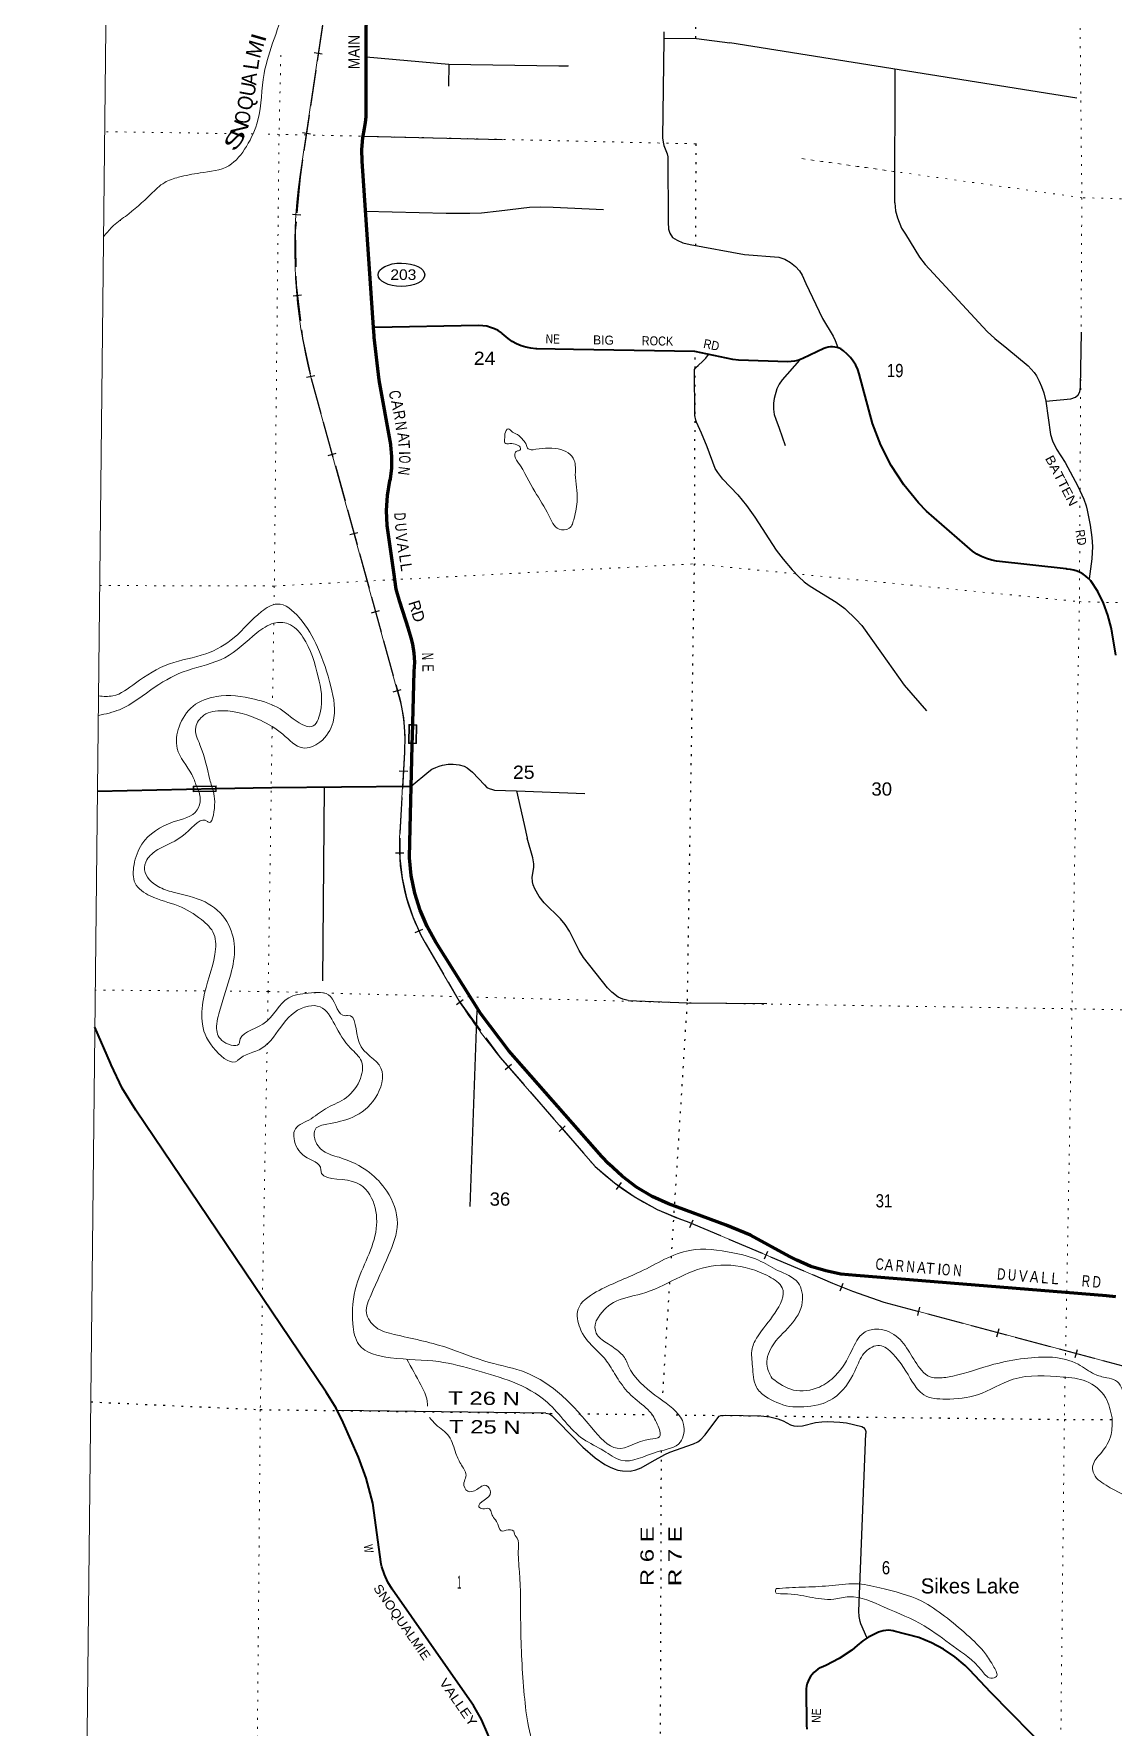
# Model space of a CAD drawing. Header units: feet. Extents: x -248627 to 3, y 0 to 184934.
# Drawn here: x -248627 to -234337, y 65658 to 88069 of the extents above; entities that cross this region are included whole.
import ezdxf
from ezdxf.enums import TextEntityAlignment as Align

# ---------------------------------------------------------------- set-up
doc = ezdxf.new("R2010")
doc.units = ezdxf.units.FT
doc.header["$LTSCALE"] = 80
doc.linetypes.add('DOTTED', pattern=[1.5, 0.3, -1.2])
doc.linetypes.add('LONG_DASHED', pattern=[7.5, 6, -1.5])
for name, color, linetype, lineweight in [('17', 7, 'Continuous', 25), ('23', 7, 'Continuous', 70), ('26', 7, 'Continuous', 40), ('29', 7, 'Continuous', 25), ('30', 7, 'Continuous', 13), ('34', 7, 'Continuous', 25), ('39', 7, 'Continuous', 13), ('4', 7, 'Continuous', 13), ('41', 7, 'Continuous', 13), ('59', 7, 'Continuous', 13), ('6', 7, 'DOTTED', 25), ('61', 7, 'Continuous', 13), ('63', 7, 'Continuous', 25), ('7', 7, 'DOTTED', 13)]:
    doc.layers.add(name, color=color, linetype=linetype, lineweight=lineweight)
doc.layers.add('27', color=7, linetype='Continuous')

msp = doc.modelspace()

# ---------------------------------------------------------------- linework, layer by layer
at = {"layer": '17'}
msp.add_ellipse((-243760.79, 84880.15), major_axis=(-309.24, 1), ratio=0.500121, dxfattribs=at)
at = {"layer": '23'}
for points in [[(-244129.29, 84183.88), (-244278.14, 86383.14), (-244282.28, 86538.38), (-244270.17, 86693.19), (-244248.89, 86815.46), (-244234.63, 86895.03), (-244228.77, 86975.66), (-244228.72, 87004.25), (-244226.29, 87764.23), (-244225.03, 88157.58), (-244210.55, 88350.08), (-244200.93, 88444.2), (-244176.03, 88540.01), (-244172.75, 88553.66), (-243938.52, 89542.4), (-243794.43, 90604.45), (-243795.09, 90609.15), (-243778.76, 90920.41)], [(-243650.23, 77372.01), (-243616.1, 78649.59), (-243609.09, 78925.82), (-243608.38, 78952.14), (-243590.23, 79631.47), (-243584.28, 79751.33), (-243590.89, 79871.14), (-243609.99, 79989.61), (-243632.15, 80075.98), (-243667.53, 80195.07), (-243779.58, 80553.56), (-243831.29, 80719.01), (-243862.18, 80942.6), (-243947.94, 81563.36), (-243956.64, 81760.73), (-243944.67, 81957.92), (-243912.15, 82152.79), (-243906.58, 82177.17), (-243889, 82325.51), (-243887.03, 82474.88), (-243900.67, 82623.64), (-243902.32, 82634.7), (-244055.99, 83485.64), (-244120.48, 84051.18), (-244121.69, 84071.58), (-244129.29, 84183.88)], [(-243583.2, 76695.48), (-243629.7, 76927.29), (-243651.72, 77162.69), (-243650.6, 77371.6)], [(-234302.69, 71354.28), (-234426.78, 71364.06), (-237737.5, 71635.67), (-237941.48, 71654.7), (-238142.36, 71694.95), (-238337.93, 71755.98), (-238526.05, 71837.11), (-238620.84, 71887.3), (-239137.1, 72167.86), (-239459.39, 72303.37), (-240222.81, 72581.68), (-240440.51, 72682.3), (-240646.5, 72805.11), (-240838.52, 72948.79), (-241014.47, 73111.75), (-241106.51, 73212.22), (-242336.43, 74607.38), (-242708.86, 75099.93), (-243303.18, 76046.63), (-243419.04, 76252.73), (-243512.72, 76469.8), (-243583.2, 76695.48)]]:
    msp.add_lwpolyline(points, dxfattribs=at)
at = {"layer": '26'}
msp.add_line((-247782.71, 78047.33), (-246211.27, 78079.49), dxfattribs=at)
at = {"layer": '26', "lineweight": 13}
for p in [(-246516.58, 78036.66), (-246516.46, 78036.01)]:
    msp.add_line(p, (-246516.47, 78036.66), dxfattribs=at)
at = {"layer": '26'}
for points in [[(-237525.48, 82909.58), (-237699.03, 83569.88), (-237719.57, 83628.34), (-237746.1, 83684.33), (-237778.34, 83737.23), (-237815.93, 83786.48), (-237858.47, 83831.53), (-237905.48, 83871.89), (-237943.78, 83899.07), (-237962.62, 83906.96), (-237991.4, 83916.13), (-238020.98, 83922.24), (-238051.03, 83925.23), (-238081.23, 83925.06), (-238111.25, 83921.73), (-238140.76, 83915.29), (-238169.43, 83905.79), (-238447.37, 83772.15), (-238467.82, 83762.95), (-238510.35, 83747.67), (-238554.25, 83736.93), (-238599.04, 83730.83), (-238644.21, 83729.44), (-239299.51, 83751.33), (-239370.96, 83759.45), (-239873.57, 83862.84), (-241480.3, 83891.71), (-241965.38, 83900.42), (-241982.56, 83900.92), (-242048.5, 83907.22), (-242113.43, 83920.37), (-242176.63, 83940.23), (-242237.4, 83966.59), (-242295.09, 83999.16), (-242349.05, 84037.58), (-242425.21, 84104.96), (-242435.09, 84112.22), (-242480.47, 84141.26), (-242528.63, 84165.4), (-242579.05, 84184.37), (-242631.17, 84197.97), (-242684.44, 84206.04), (-242738.25, 84208.5), (-244114.13, 84184.15), (-244129.29, 84183.88)], [(-234303.08, 79844.51), (-234351.99, 80142.61), (-234364.67, 80212.73), (-234407.04, 80376.41), (-234466.29, 80534.77), (-234541.76, 80686.07), (-234632.64, 80828.64), (-234663.38, 80862.08), (-234697.44, 80892.12), (-234734.45, 80918.44), (-234774.01, 80940.74), (-234815.69, 80958.79), (-234859.03, 80972.38), (-234903.54, 80981.36), (-234948.76, 80985.65), (-234961.33, 80985.99), (-235879.54, 81091.63), (-235942.83, 81103.24), (-236011.79, 81123.12), (-236078.28, 81150.1), (-236141.6, 81183.88), (-236201.03, 81224.09), (-236807.15, 81752.93), (-236912.77, 81862.91), (-237106.32, 82099.01), (-237274.13, 82354.05), (-237414.36, 82625.23), (-237525.48, 82909.58)], [(-246211.27, 78079.49), (-245473.69, 78094.56), (-243630.47, 78111.58)], [(-242536.46, 65363.45), (-242614.82, 65563.14), (-242700.82, 65758.38), (-242806.76, 65943.56), (-242889.94, 66063.15), (-243882.62, 67484.41), (-243938.63, 67577.49), (-243984.6, 67675.9), (-244020.04, 67778.58), (-244029.66, 67814.46), (-244139.49, 68622.49), (-244225.21, 68951.66), (-244328.25, 69231.32), (-244533.01, 69690.1), (-244624.33, 69878.94), (-244734.88, 70057.2), (-244758.24, 70090.08), (-247276.52, 73822.66), (-247455.78, 74113.85), (-247603.62, 74422.17), (-247612.73, 74444.26), (-247817.08, 74923.74)], [(-234359.14, 64493.87), (-235957.75, 66116.21), (-236239.65, 66418.38), (-236294.34, 66472.01), (-236432.54, 66588.68), (-236582.17, 66690.27), (-236741.61, 66775.65), (-236909.1, 66843.9), (-237237.87, 66928.8), (-237248.28, 66931.34), (-237281.09, 66936.97), (-237314.32, 66939.13), (-237347.59, 66937.82), (-237380.54, 66933.03), (-237412.81, 66924.82), (-237444.05, 66913.28), (-237559.36, 66859), (-237572.18, 66851.77), (-237652.75, 66799.65), (-237727.42, 66739.4), (-237799.01, 66677.1), (-237964.83, 66566.43), (-238141.3, 66473.7), (-238203.15, 66446.54), (-238214.61, 66441.18), (-238245.03, 66424.21), (-238273.5, 66404.15), (-238299.73, 66381.22), (-238323.41, 66355.68), (-238344.29, 66327.8), (-238362.15, 66297.89), (-238376.78, 66266.28), (-238388.03, 66233.31), (-238395.76, 66199.35), (-238399.91, 66164.76), (-238400.42, 66129.93), (-238398.45, 65720.6), (-238397.37, 65684.08), (-238391.02, 65630.03)]]:
    msp.add_lwpolyline(points, dxfattribs=at)
at = {"layer": '26', "lineweight": 13}
msp.add_lwpolyline([(-246211.09, 78041.68), (-246211.1, 78041.98), (-246210.66, 78041.99)], dxfattribs=at)
at = {"layer": '29'}
for p, q in [((-234819.95, 87218.2), (-239412.08, 87952.06)), ((-243130.23, 87669.61), (-243136.65, 87375.45)), ((-237226.03, 85833.88), (-237223.68, 87596.84)), ((-244266.27, 86713.97), (-242423.71, 86672.41)), ((-239503.66, 82175.41), (-239306.03, 81969.32)), ((-244784.61, 78097.75), (-244805.95, 75536.49)), ((-242237.39, 78049.24), (-241329.9, 78012.69)), ((-242759.96, 75142.51), (-242853.42, 72549.24)), ((-240756.98, 75273.38), (-239978.75, 75243.89)), ((-239978.75, 75243.89), (-238923.26, 75233.81)), ((-241847.48, 69812.38), (-244604.45, 69847.76)), ((-237706.32, 67191.72), (-237610.58, 69543.32))]:
    msp.add_line(p, q, dxfattribs=at)
for points in [[(-240284.04, 88097.15), (-240284.69, 87994.58), (-240302.21, 86694.31)], [(-240284.01, 88012.71), (-239851.99, 88008.38), (-239412.08, 87952.06)], [(-244226.29, 87762.88), (-243130.23, 87669.61), (-241676.91, 87646.29)], [(-241676.91, 87646.29), (-241552.28, 87644.29), (-241562.39, 87642.34)], [(-240302.21, 86694.31), (-240295.46, 86636.81), (-240283.83, 86592.39), (-240241.55, 86482.41), (-240232.04, 86442.22), (-240228.86, 85577.16), (-240222.53, 85484.09), (-240207.72, 85429.11), (-240169.68, 85372), (-240110.48, 85336.04), (-240034.38, 85304.31), (-239937.13, 85281.05), (-239218.38, 85149.92), (-238761.76, 85111.85), (-238683.55, 85088.58), (-238609.56, 85044.17), (-238540.85, 84989.16), (-238491.17, 84934.18), (-238456.29, 84877.07), (-238406.61, 84764.98), (-238186.76, 84299.66), (-238043.01, 84067.01), (-238015.53, 84012), (-237983.82, 83918.95)], [(-237226.03, 85833.88), (-237219.74, 85724.24), (-237194.35, 85633.21), (-237137.22, 85497.74), (-237088.56, 85417.29), (-236900.26, 85112.48), (-236826.21, 85015.09), (-236005.3, 84130.26), (-235903.75, 84037.13), (-235742.95, 83910.11), (-235463.68, 83673.03), (-235383.27, 83588.36), (-235353.65, 83543.91), (-235315.57, 83474.05), (-235283.83, 83402.08), (-235256.33, 83317.4), (-235228.71, 83205.28)], [(-244238.74, 85721.37), (-243169.38, 85693.82), (-243165.26, 85693.9)], [(-243165.26, 85693.9), (-242854.43, 85693.48), (-242698, 85701.94), (-242465.46, 85727.33), (-242063.81, 85773.86), (-241924.29, 85778.09), (-241750.94, 85773.86), (-241082.93, 85744.25)], [(-235228.71, 83205.28), (-234896.65, 83236.97), (-234835.29, 83260.25), (-234801.44, 83289.89), (-234778.17, 83332.22), (-234767.59, 83393.61), (-234757.01, 84121.8)], [(-239503.66, 82175.41), (-239570.32, 82265.32), (-239604.17, 82316.12), (-239714.19, 82604.02), (-239786.12, 82781.83), (-239853.83, 82930), (-239864.4, 82957.52), (-239874.98, 83018.91), (-239879.21, 83624.32), (-239864.41, 83651.84), (-239832.67, 83679.36), (-239769.2, 83738.63), (-239731.12, 83776.73), (-239696.37, 83826.39)], [(-238488.08, 83749.72), (-238717.69, 83488.85), (-238757.89, 83433.81), (-238789.62, 83370.31), (-238825.59, 83243.3), (-238834.05, 83179.79), (-238834.05, 83103.59), (-238823.47, 83031.62), (-238804.43, 82968.11), (-238760, 82851.69), (-238679.6, 82618.84)], [(-235228.71, 83205.28), (-235167.45, 82767.04), (-235142.06, 82680.24), (-235087.05, 82572.29), (-234972.8, 82394.48), (-234803.54, 82081.18), (-234727.37, 81909.72), (-234695.64, 81822.93), (-234680.83, 81763.66), (-234640.63, 81564.68), (-234617.36, 81403.8), (-234611.01, 81283.14), (-234621.59, 81120.14), (-234655.44, 80857.66)], [(-239306.03, 81969.32), (-239189.49, 81827.14), (-239079.48, 81672.61), (-238800.2, 81236.54), (-238707.1, 81118.01), (-238586.51, 80974.06), (-238497.65, 80883.04), (-238427.83, 80817.41), (-238362.23, 80768.73), (-238254.34, 80703.11), (-238004.69, 80546.46), (-237890.42, 80461.79), (-237738.1, 80317.84), (-237666.15, 80239.52), (-237403.82, 79873.31), (-237103.38, 79449.95), (-236807.18, 79107.03)], [(-243630.47, 78111.58), (-243397.9, 78305.52), (-243356.68, 78335.14), (-243305.94, 78358.4), (-243261.55, 78377.44), (-243216.1, 78390.13), (-243141.05, 78400.71), (-243073.4, 78402.82), (-242996.24, 78394.36), (-242927.54, 78375.33), (-242891.6, 78354.17), (-242818.67, 78297.06), (-242662.23, 78127.86), (-242629.46, 78096.13), (-242599.86, 78081.33), (-242555.47, 78068.64), (-242526.93, 78060.17), (-242237.39, 78049.24)], [(-242237.39, 78049.24), (-242133.18, 77602.59), (-242097.02, 77422.7)], [(-240756.98, 75273.38), (-240829.37, 75291.52), (-240891.73, 75319.01), (-240975.24, 75386.69), (-241031.26, 75441.68), (-241349.42, 75843.56), (-241407.55, 75936.62), (-241534.4, 76190.43), (-241591.48, 76281.38), (-241652.78, 76355.41), (-241868.41, 76566.92), (-241937.12, 76651.53), (-241995.25, 76753.05), (-242017.45, 76808.05), (-242024.85, 76846.11), (-242028.02, 76905.34), (-242007.94, 77036.47), (-242007.93, 77083), (-242020.62, 77163.37), (-242097.02, 77422.7)], [(-241847.48, 69812.38), (-241800.79, 69802.86), (-241770.13, 69781.71), (-241681.34, 69692.88), (-241360.01, 69362.92), (-241196.18, 69223.32), (-241068.28, 69134.49), (-240996.4, 69096.41), (-240942.5, 69077.38), (-240894.93, 69060.45), (-240831.51, 69049.88), (-240733.21, 69047.77), (-240658.15, 69062.57), (-240584.17, 69090.07), (-240442.52, 69172.56), (-240273.4, 69265.62), (-240207.87, 69297.35), (-239892.88, 69409.45), (-239837.91, 69432.71), (-239797.75, 69466.56), (-239740.67, 69527.9), (-239596.91, 69718.26), (-239554.63, 69773.25), (-239530.32, 69783.82), (-239470.07, 69785.94), (-239000.76, 69777.48), (-238881.31, 69764.79), (-238776.67, 69739.41), (-238705.84, 69711.91), (-238607.55, 69659.03), (-238566.32, 69646.34), (-238520.86, 69640), (-238451.11, 69646.34), (-238277.76, 69688.65), (-238195.3, 69699.22), (-238112.86, 69701.34), (-237954.3, 69694.99), (-237867.64, 69684.41), (-237664.69, 69637.88), (-237641.43, 69623.07), (-237620.29, 69597.69), (-237609.72, 69570.2), (-237610.58, 69543.32)], [(-237596.16, 66842.85), (-237677.37, 67025.72), (-237687.94, 67057.45), (-237700.63, 67120.9), (-237706.32, 67191.72)]]:
    msp.add_lwpolyline(points, dxfattribs=at)
at = {"layer": '34', "lineweight": 13}
for p, q in [((-244719.34, 88774.78), (-245103.7, 86176.7)), ((-244955.15, 83506), (-243779.98, 79251.07)), ((-243720.6, 78561.59), (-243783.82, 77425.32)), ((-243446.57, 76038.97), (-242994.97, 75264.62)), ((-242452.99, 74519.21), (-241194.91, 73078.05)), ((-239978.23, 72348.9), (-238051.81, 71534.76))]:
    msp.add_line(p, q, dxfattribs=at)
msp.add_lwpolyline([(-238051.81, 71534.76), (-237788.74, 71425.11), (-237372.22, 71282.57), (-232708.55, 70036.89)], dxfattribs=at)
for centre, radius, start, end in [((-238331.25, 85213.92), 6840.54, 171.90895, 194.45831), ((-246018.82, 78710.96), 2303.07, 356.28141, 13.56326), ((-241245.49, 77308.61), 2541.01, 177.36745, 209.97748), ((-234435.52, 80918.38), 10258.13, 213.44585, 218.59518), ((-238986.18, 75383.94), 3193.06, 226.23279, 251.89912)]:
    msp.add_arc(centre, radius, start, end, dxfattribs=at)
at = {"layer": '39'}
msp.add_line((-247476.15, 85599.22), (-247478.63, 85597.52), dxfattribs=at)
for points in [[(-245285.11, 88742.69), (-245308.34, 88496.47), (-245445.45, 88000.9), (-245578.22, 87543.66), (-245661.69, 86924.59), (-245811.81, 86578.48), (-246046.11, 86323.8), (-246424.7, 86227.58), (-246712.06, 86171.08), (-246894.45, 86101.73), (-247077.49, 85945.59), (-247415.12, 85653.29), (-247591.99, 85511.23), (-247702.34, 85383.88)], [(-242020.99, 82565.16), (-241683.46, 82574.88), (-241552.51, 82523.49), (-241472.43, 82424.01), (-241457.66, 82238.21), (-241431.9, 81902.97), (-241474.17, 81657.02), (-241539.84, 81524.26), (-241673.27, 81515.12), (-241809.31, 81695.72), (-241992.84, 82009.89), (-242218.23, 82401.04), (-242259.86, 82508.32), (-242233.3, 82546.48), (-242190.78, 82558.29), (-242182.53, 82580.43), (-242230.65, 82629.22), (-242323.48, 82646.02), (-242390.1, 82654.57), (-242393.77, 82703.04), (-242389.2, 82773.65), (-242348.27, 82841.99), (-242287.99, 82797.16), (-242221.55, 82764.39), (-242149.36, 82691.21), (-242107.37, 82632.38), (-242091.57, 82583.83), (-242043.2, 82564.2), (-242023.55, 82562.23), (-242017.57, 82565.26)], [(-247769.15, 79305.4), (-247582.21, 79306.45), (-247281.89, 79473.87), (-246829.34, 79731.04), (-246351.47, 79862.89), (-245973.98, 80080.23), (-245611.72, 80422.81), (-245404.86, 80522.27), (-245113.2, 80344.59), (-244869.66, 79949.27), (-244693.73, 79431.3), (-244664.95, 78960.8), (-244838.7, 78695.59), (-245065.6, 78618.48), (-245328.96, 78797.97), (-245626.61, 78983.76), (-246124.77, 79110.42), (-246375.79, 79049.63), (-246484.08, 78890.94), (-246427.23, 78658.42), (-246295.33, 78197.27), (-246274.33, 78117.24)], [(-247771.78, 79047), (-247492.66, 79124.16), (-247021.59, 79425.6), (-246593.57, 79644.6), (-246099.28, 79810.64), (-245672.45, 80140.66), (-245447.19, 80268.24), (-245259.32, 80260.85), (-245064.64, 80085.89), (-244862.5, 79559.66), (-244835.78, 79083.11), (-244948.3, 78900.23), (-245073.37, 78927.36), (-245366.84, 79133.3), (-245705.34, 79262.87), (-246208.21, 79298.73), (-246518.33, 79171.75), (-246704.29, 78896.54), (-246728.66, 78612.11), (-246535.27, 78265.58), (-246473.22, 78113.21)], [(-246473.29, 78113.39), (-246422.52, 77943.85), (-246464.04, 77796.8), (-246780.47, 77637.57), (-247194.89, 77345.81), (-247300.01, 77072.05), (-247285.68, 76827.72), (-247084.89, 76658.76), (-246714.08, 76526.95), (-246408.29, 76347.16), (-246242.03, 76154.23), (-246229.91, 75885.69), (-246381.86, 75297.38), (-246394.51, 74960.39), (-246217.29, 74611.96), (-245927.29, 74482.74), (-245925.26, 74484.74), (-245606.81, 74643.96), (-245323.48, 74968.94), (-244992.37, 75200.73), (-244836.84, 75191.55), (-244642.6, 74958.05), (-244432.8, 74643.71), (-244288.61, 74471.12), (-244316.84, 74210.94), (-244518.71, 73970.15), (-244764.17, 73842.71), (-244987.57, 73692.92), (-245176.57, 73550.95), (-245181.37, 73450.06), (-245041.7, 73214.93), (-244826.83, 73035.78), (-244826.85, 73033.76), (-244407.7, 72881.42), (-244134.88, 72617.09), (-244093.15, 72255.49), (-244355.43, 71506.49), (-244403.75, 70994.15), (-244322.96, 70721.08), (-243906, 70546.56), (-243265.83, 70495.59), (-242761.55, 70376.97), (-242289.85, 70226.27), (-241827.15, 69954.54), (-241349.89, 69468.74), (-241080.28, 69315.45), (-240854.9, 69190.73), (-240373.15, 69300.34), (-240065.01, 69433.39), (-240024.87, 69665.23), (-240299.35, 69976), (-240676.72, 70309.7), (-240740.64, 70409.06), (-240808.27, 70550.83), (-240864.37, 70613.8), (-241045.25, 70744.26), (-241179.67, 70872.38), (-241186.64, 71019.77), (-241172.27, 71049.95), (-240952.31, 71278.49), (-240583.69, 71392.95), (-239659.49, 71759.81), (-239146.55, 71725.28), (-238891.7, 71621.11), (-238718, 71472.56), (-238815.5, 71138.19), (-239046.19, 70824.95), (-239116.08, 70668.01), (-239111.8, 70431.82), (-239059.3, 70158.96), (-238939.01, 70032.96), (-238626.81, 69899.55)], [(-246274.33, 78117.24), (-246233.2, 77861.77), (-246323.78, 77640.38), (-246325.78, 77642.42), (-246617.95, 77485.03), (-246987.32, 77271.68), (-247129.79, 77135.43), (-247161.11, 77002.44), (-246982.9, 76785.2), (-246783.43, 76709.1), (-246360.07, 76578.94), (-246071.06, 76318.53), (-245970.57, 75978.71), (-246019.72, 75623.82), (-246160.62, 75160.57), (-246207.02, 74902.54), (-246113.36, 74728.29), (-245905.32, 74716.72), (-245905.27, 74722.78), (-245594.3, 74962.78), (-245252.2, 75311.57), (-244993.09, 75372.3), (-244698.42, 75325.81), (-244500.28, 75074.11), (-244473.98, 75077.96), (-244321.09, 74719.62), (-244030.65, 74380.47), (-244106.39, 73983.38), (-244405.33, 73731.17), (-244747.52, 73638.73), (-244899.57, 73573.2), (-244908.61, 73446.1), (-244792.65, 73281.79), (-244585.14, 73199.58), (-244184.54, 72998.93), (-243954.01, 72753.06), (-243813.77, 72326.17), (-243930.12, 71903.13), (-244162.4, 71379.98), (-244222.79, 71142.23), (-244098.96, 70949.6), (-243855.17, 70855.02), (-243173.47, 70684.67), (-242597.06, 70484.8), (-242111.1, 70350.15), (-241640.52, 70050.1), (-241237.63, 69617.31), (-240904.23, 69348.51), (-240468.88, 69468.55), (-240343.34, 69501.98), (-240372.42, 69665.68), (-240474.19, 69835.95), (-240695.02, 70027.25), (-240875.29, 70238.44), (-241001.08, 70439.16), (-241059.05, 70522.33), (-241217.44, 70686.95), (-241395.4, 70936.48), (-241419.76, 71188.96), (-241179.6, 71417.36), (-240597.64, 71685.72), (-239940.82, 71967.68), (-239371.25, 71936.35), (-239031.46, 71837.67), (-238779.35, 71703.35), (-238509.37, 71539.71), (-238452.7, 71282.97), (-238612.65, 70973.26), (-238857.25, 70692.41), (-238919.83, 70432.48), (-238852.34, 70272.54)], [(-238852.34, 70272.54), (-238568.58, 70119.14), (-238226.78, 70159.11), (-238015.5, 70308.99), (-237798.81, 70640.5), (-237637.39, 70877.53), (-237475.38, 70924.83), (-237211.35, 70834.14), (-236871.27, 70379.6), (-236760.78, 70294.04), (-236647.73, 70279.11), (-236461.64, 70304.03), (-235914.88, 70459.61), (-235510.16, 70537.48), (-234799.47, 70459.77), (-234582.22, 70329.05), (-234422.95, 70281.5), (-234303.99, 70246.34), (-234190.39, 70037.63), (-234166.09, 69777.08)], [(-238626.81, 69899.55), (-238244.73, 69923.08), (-237997.3, 70042.43), (-237733.77, 70422.05), (-237617.06, 70625.08), (-237428.51, 70708.52), (-237255.55, 70600.32), (-236991.65, 70225.03), (-236845.41, 70056.46), (-236554.86, 69999.9), (-236132.11, 70057.46), (-235659.75, 70262.01), (-235000.79, 70291.65), (-234698.1, 70237.02), (-234439.07, 70019.21), (-234352.19, 69750.14)], [(-243689.01, 70528.83), (-243502.56, 70186.43), (-243419.29, 69973.9), (-243415.36, 69906.06)], [(-243387.06, 69754.95), (-243302.42, 69662.23), (-243131.83, 69507.62), (-243038.58, 69278.88), (-242962.97, 69122.92), (-242905.49, 68975.16), (-242932.4, 68890.58), (-242882.72, 68779.21), (-242763.32, 68802.59), (-242639.66, 68856.21), (-242579.71, 68766.97), (-242663.35, 68662.61), (-242734.75, 68572.28), (-242684.42, 68547.7), (-242603.55, 68553.19), (-242571.57, 68506.54), (-242551.81, 68447.86), (-242499.78, 68380.88), (-242438.08, 68255.3), (-242345.03, 68268.77), (-242266.47, 68235.92), (-242266.5, 68231.88), (-242226.64, 68158.93), (-242211.51, 68021.57), (-242197.67, 67712.65), (-242180.7, 67016.17), (-242133.19, 66081.29), (-242077.73, 65665.09), (-241931.5, 65228.07), (-241833.8, 65058.88)], [(-228332.82, 64899.51), (-228282.85, 64826.49), (-228172.34, 64742.95), (-228065.45, 64715.95), (-228047.42, 64695.64), (-228136.4, 64686.18), (-228279.66, 64713.44), (-228432.57, 64801.31), (-228428.57, 64795.23), (-228531.4, 64826.24), (-228647.1, 64756.41), (-228854.92, 64529.8), (-229274.8, 64316.8), (-229766.9, 64174.97), (-230023.43, 64186.88), (-230147.67, 64325.01), (-230397.23, 64457.98), (-230875.8, 64770.2), (-231035.95, 64969.14), (-231113.07, 65193.74), (-231391.76, 65482.33), (-231697.34, 65690.38), (-231913.31, 65722.19), (-232336.65, 65854.37), (-232688.2, 65860.9), (-233055.15, 65968.46), (-233159.02, 66128.66), (-233278.89, 66577.6), (-233201.17, 66702.2), (-233218.3, 66841.59), (-233239.9, 67192.95), (-233199.01, 67523.69), (-233175.11, 67745.55), (-233347.09, 67984.95), (-233627, 68380.53), (-234431.66, 68858.55), (-234600.09, 69031.31), (-234605.47, 69122.18), (-234501.22, 69280.9), (-234363.94, 69532.23), (-234352.19, 69750.14)], [(-238799.82, 67491.22), (-238454.89, 67510.5), (-238101.14, 67528.18), (-237751.35, 67555.97), (-237424.41, 67501.18), (-236872.09, 67323.67), (-236568.44, 67127.75), (-236273.26, 66881.42), (-236028.64, 66629.4), (-235914.81, 66450.97), (-235881.39, 66327.61), (-235956.3, 66307.95), (-236080.82, 66409.76), (-236456.26, 66731.34), (-236838.17, 66998.46), (-237367.74, 67246.45), (-237835.5, 67382.99), (-238035.78, 67352.11), (-238354.85, 67378.59), (-238704.1, 67421.44), (-238808.97, 67448.42), (-238799.82, 67491.22)]]:
    msp.add_spline(points, degree=3, dxfattribs=at)
at = {"layer": '4'}
msp.add_lwpolyline([(-246606.45, 184933.97), (-215781.67, 184615.95), (-184956.48, 184340.33), (-154130.93, 184107.12), (-123305.1, 183916.31), (-92479.02, 183767.9), (-61652.78, 183661.9), (-30826.42, 183598.29), (0, 183577.08), (0, -0.01), (-31078.93, 21.37), (-62157.81, 85.49), (-93236.57, 192.37), (-124315.16, 342), (-155393.5, 534.37), (-186471.55, 769.49), (-217549.26, 1047.36), (-248626.55, 1367.98)], close=True, dxfattribs=at)
msp.add_lwpolyline([(-246606.45, 184933.97), (-215781.67, 184615.95), (-184956.48, 184340.33), (-154130.93, 184107.12), (-123305.1, 183916.31), (-92479.02, 183767.9), (-61652.78, 183661.9), (-30826.42, 183598.29), (0, 183577.08), (0, -0.01), (-31078.93, 21.37), (-62157.81, 85.49), (-93236.57, 192.37), (-124315.16, 342), (-155393.5, 534.37), (-186471.55, 769.49), (-217549.26, 1047.36), (-248626.55, 1367.98)], close=True, dxfattribs=at)
at = {"layer": '59'}
for points in [[(-243555.49, 78924.34), (-243562.39, 78674.44), (-243615.75, 78675.91), (-243667.35, 78677.34), (-243660.45, 78927.24), (-243609.09, 78925.82)], [(-243652.67, 78919.02), (-243609.31, 78917.82), (-243563.71, 78916.56), (-243570.17, 78682.66), (-243615.53, 78683.91), (-243659.13, 78685.12)]]:
    msp.add_lwpolyline(points, close=True, dxfattribs=at)
at = {"layer": '6'}
for p, q in [((-239838.46, 89357.12), (-239870.38, 87933.52)), ((-239862.7, 86610.06), (-239868.14, 85218.53)), ((-240210.99, 71544.11), (-240308.86, 69984.87)), ((-241411.12, 69806.42), (-240441.27, 69794.01))]:
    msp.add_line(p, q, dxfattribs=at)
for points in [[(-239873.74, 83784.43), (-239884.41, 81054.34), (-239978.75, 75243.89), (-240190.74, 71866.73)], [(-247871.68, 69962.67), (-245628.74, 69860.39), (-241679.83, 69809.86)], [(-240124.08, 69790.18), (-234982.79, 69730.39), (-234353.2, 69731.4)], [(-240322.35, 69316.57), (-240335.24, 64950.32), (-240383.78, 59585.63), (-240415.98, 54245.04), (-240470.93, 51645.81)]]:
    msp.add_lwpolyline(points, dxfattribs=at)
at = {"layer": '61'}
for p, q in [((-246518.51, 78111.61), (-246212, 78116.97)), ((-246516.47, 78036.66), (-246517.77, 78111)), ((-246516.47, 78036.66), (-246211.1, 78041.98)), ((-246508.61, 78044.79), (-246219.23, 78049.83)), ((-246211.1, 78041.98), (-246212.4, 78116.68))]:
    msp.add_line(p, q, dxfattribs=at)
msp.add_lwpolyline([(-246508.61, 78044.79), (-246509.64, 78103.76), (-246220.26, 78108.82), (-246219.23, 78049.83)], close=True, dxfattribs=at)
at = {"layer": '63'}
for p, q in [((-244916.92, 87822.66), (-244807.5, 87806.47)), ((-245071.25, 86761.61), (-244961.83, 86745.42)), ((-245204.17, 85681.23), (-245094, 85671.42)), ((-245191.84, 84599.57), (-245082.03, 84612.88)), ((-245016.46, 83524.08), (-244908.34, 83547.43)), ((-244729.42, 82487.75), (-244622.8, 82517.2)), ((-244442.88, 81440.45), (-244336.26, 81469.9)), ((-244154.91, 80407.63), (-244048.3, 80437.08)), ((-243868.37, 79360.33), (-243761.75, 79389.78)), ((-243787.85, 78315.95), (-243677.41, 78309.81)), ((-243838.67, 77228.21), (-243728.06, 77228.92)), ((-243575.96, 76173.92), (-243475.2, 76219.55)), ((-243032.86, 75221.32), (-242943.4, 75286.37)), ((-242385.88, 74360.98), (-242302.55, 74433.72)), ((-241673.79, 73541.3), (-241590.47, 73614.04)), ((-240911.44, 72773.62), (-240848.36, 72864.48)), ((-239940.82, 72272.17), (-239897.76, 72374.06)), ((-238952.17, 71857.19), (-238909.11, 71959.07)), ((-237952.54, 71432.59), (-237909.98, 71534.69)), ((-236924.3, 71107.55), (-236895.76, 71214.42)), ((-235875.96, 70824.84), (-235847.42, 70931.7)), ((-234839.4, 70550.67), (-234810.85, 70657.53))]:
    msp.add_line(p, q, dxfattribs=at)
at = {"layer": '63', "linetype": 'LONG_DASHED'}
msp.add_lwpolyline([(-244718.26, 88774.58), (-245102.61, 86176.57), (-245166.14, 85463.47), (-245154.78, 84747.67), (-245068.66, 84036.95), (-244954.08, 83506.26), (-243778.91, 79251.32), (-243734.7, 79014.23), (-243715.51, 78773.82), (-243719.5, 78561.55), (-243782.72, 77425.29), (-243781.01, 77159.41), (-243751.53, 76895.2), (-243694.59, 76635.51), (-243610.81, 76383.2), (-243501.12, 76141.01), (-243445.61, 76039.51), (-242994.05, 75265.22), (-242452.13, 74519.9), (-241194.13, 73078.83), (-240941.11, 72860.68), (-240666.64, 72670.16), (-240373.77, 72509.36), (-240065.67, 72380.06), (-239977.84, 72349.93), (-238051.38, 71535.77), (-237788.35, 71426.14), (-237371.9, 71283.62), (-232708.23, 70037.94)], dxfattribs=at)
at = {"layer": '7'}
for p, q in [((-246080.7, 86749.62), (-247687.51, 86774.18)), ((-245723.85, 86744.16), (-245750.94, 86744.58)), ((-237224.98, 86245.31), (-238523.88, 86426.37)), ((-245450.92, 80266.5), (-245467.3, 79180)), ((-246359.79, 75400.95), (-247811.71, 75412.62))]:
    msp.add_line(p, q, dxfattribs=at)
for points in [[(-234809.36, 91385.09), (-234751.71, 85900.56), (-234783.96, 80553.92), (-234783.96, 80553.92), (-234883.2, 75165.37), (-234968.52, 70508.77)], [(-245356.14, 87786.67), (-245380.2, 86738.91), (-245443.47, 80760.72), (-245447.17, 80515.71)], [(-239855.53, 86611.99), (-239862.69, 86612.99), (-245380.2, 86738.91), (-245574.51, 86741.88)], [(-239866.48, 86613.08), (-245380.2, 86738.91), (-245569.72, 86741.81)], [(-219694.38, 85413.2), (-224055.51, 85467.44), (-229430.35, 85755.85), (-234751.71, 85900.56), (-238524.4, 86426.44)], [(-219701.95, 85413.29), (-224055.51, 85467.44), (-229430.35, 85755.85), (-234751.71, 85900.56), (-237149.83, 86234.84)], [(-247752.78, 80767.11), (-245443.47, 80760.72), (-239884.41, 81054.34), (-234783.96, 80553.92), (-229333.69, 80412.08), (-224165.96, 80200.07), (-218816.66, 80277.19), (-216786.63, 80247.78)], [(-245471.65, 78891.4), (-245524.36, 75394.24), (-245531.29, 75027.05)], [(-216837.99, 74913.52), (-218834.75, 74930.45), (-224163.25, 74933.92), (-229422.11, 75060.03), (-234883.2, 75165.37), (-239978.75, 75243.89), (-245524.36, 75394.24), (-246087.24, 75398.76)], [(-245537.23, 74711.77), (-245628.74, 69860.39), (-245670.93, 65070.91), (-245745.88, 59688.24), (-245962.54, 54298.87), (-245862.17, 49092.22), (-245848.81, 47208.76)], [(-234972.53, 70289.96), (-234982.79, 69730.39), (-235037.98, 64823.94), (-235140.61, 59522.2), (-235261.49, 54212.52), (-235337.59, 48944.91), (-235329.99, 47096.52)]]:
    msp.add_lwpolyline(points, dxfattribs=at)

# ---------------------------------------------------------------- texts
at = {"layer": '17', "width": 0.9}
msp.add_text('MAIN', height=150.9, rotation=89.817, dxfattribs=at).set_placement((-244314.15, 87600.58))
at = {"layer": '17', "width": 1.1}
msp.add_text('203', height=140, dxfattribs=at).set_placement((-243734.74, 84811.84), align=Align.CENTER)
at = {"layer": '17'}
for s, rotation, width, p in [('C', 278.237, 0.8, (-243919.05, 83281.54)), ('A', 280.237, 0.95, (-243887.24, 83144.99)), ('R', 280.237, 0.85, (-243858.82, 83010.29)), ('N', 278.237, 0.8, (-243838.91, 82869.8)), ('A', 279.237, 0.9, (-243804.7, 82723.36)), ('T', 274.239, 0.9, (-243799.55, 82626.86)), ('O', 269.244, 0.65, (-243790.48, 82437.22)), ('N', 263.241, 0.75, (-243799.86, 82292.88)), ('D', 272.524, 0.7, (-243854.14, 81676.85)), ('U', 274.866, 0.75, (-243841.72, 81531.96)), ('V', 274.866, 0.85, (-243833.83, 81393.95)), ('A', 277.866, 0.9, (-243812.33, 81260.69)), ('L', 277.866, 0.95, (-243785.08, 81118.54)), ('L', 277.866, 0.95, (-243769.2, 81000.29)), ('N', 271.158, 0.65, (-243487.78, 79828.19)), ('E', 270.158, 0.7, (-243482.04, 79674.66)), ('C', 355.31, 0.75, (-237433.86, 71710.19)), ('A', 355.31, 0.85, (-237310.63, 71700.98)), ('R', 355.31, 0.75, (-237166.13, 71689.14)), ('N', 355.31, 0.75, (-237024, 71677.48)), ('A', 355.31, 0.85, (-236879.52, 71665.61)), ('T', 355.31, 0.9, (-236764.53, 71653.57)), ('O', 355.31, 0.7, (-236554.64, 71637.44)), ('N', 355.31, 0.75, (-236404.83, 71628.24)), ('D', 355.31, 0.75, (-235823.06, 71578.95)), ('U', 355.31, 0.75, (-235680.34, 71567.24)), ('V', 355.31, 0.85, (-235534.08, 71555.23)), ('A', 355.31, 0.85, (-235387.21, 71543.19)), ('L', 355.31, 0.85, (-235246.88, 71531.68)), ('L', 355.31, 0.85, (-235111.86, 71520.6)), ('R', 355.31, 0.75, (-234702.64, 71487.03)), ('D', 355.31, 0.75, (-234560.52, 71475.37))]:
    msp.add_text(s, height=150.9, rotation=rotation, dxfattribs=dict(at, width=width)).set_placement(p, align=Align.CENTER)
for s, rotation, p in [('I', 270.239, (-243794.2, 82519.37)), ('R', 287.357, (-243649.6, 80472.93)), ('D', 287.357, (-243607.06, 80336.82)), ('I', 355.31, (-236642.62, 71643.79))]:
    msp.add_text(s, height=150.9, rotation=rotation, dxfattribs=at).set_placement(p, align=Align.CENTER)
at = {"layer": '27'}
for s, rotation, width, p in [('NE', 358.971, 0.85, (-241852.1, 83972.66)), ('ROCK', 358.971, 0.9, (-240579.61, 83948.26)), ('RD', 348.376, 0.9, (-239769.46, 83914.29)), ('W', 277.74, 0.7, (-244260.47, 68064.68)), ('SNOQUALMIE', 304.932, 1.1, (-244137.58, 67496.3)), ('VALLEY', 304.932, 1.2, (-243265.92, 66250.23)), ('NE', 88.613, 0.85, (-238209.7, 65713.94))]:
    msp.add_text(s, height=120, rotation=rotation, dxfattribs=dict(at, width=width)).set_placement(p)
msp.add_text('BIG', height=120, rotation=358.971, dxfattribs=at).set_placement((-241223.64, 83958.76))
at = {"layer": '30'}
for s, rotation, width, p in [('BATTEN', 297.29, 1.15, (-235241.35, 82451.3)), ('RD', 279.063, 0.9, (-234838.24, 81495.84))]:
    msp.add_text(s, height=120, rotation=rotation, dxfattribs=dict(at, width=width)).set_placement(p)
at = {"layer": '41'}
for s, rotation, p in [('M', 73.818, (-245604.5, 87839.51)), ('L', 81.904, (-245648.97, 87656.3))]:
    msp.add_text(s, height=200, rotation=rotation, dxfattribs=at).set_placement(p, align=Align.CENTER)
for s, rotation, width, p in [('I', 73.798, 1.3, (-245554.14, 87993.83)), ('U', 79.795, 0.95, (-245694.32, 87318.91)), ('A', 85.305, 0.9, (-245676.73, 87465.41)), ('Q', 76.885, 0.9, (-245728.18, 87133.01)), ('O', 82.664, 0.8, (-245761.59, 86953.55)), ('S', 54.236, 1.7, (-245887.15, 86614.41)), ('N', 68.502, 1.2, (-245812.1, 86773.11))]:
    msp.add_text(s, height=200, rotation=rotation, dxfattribs=dict(at, width=width)).set_placement(p, align=Align.CENTER)
msp.add_text('Sikes Lake', height=200, dxfattribs=at).set_placement((-236884.15, 67426.49))
at = {"layer": '6', "width": 1.35}
for s, rotation, p in [('T 26 N', 359.334, (-243141.53, 69928.36)), ('T 25 N', 359.334, (-243130.86, 69549.65)), ('R 6 E', 89.831, (-240421.6, 67524.65)), ('R 7 E', 89.831, (-240052.64, 67526.57)), ('R 7 E', 89.831, (-240052.64, 67523.53))]:
    msp.add_text(s, height=175, rotation=rotation, dxfattribs=at).set_placement(p)
at = {"layer": '7'}
for s, width, p in [('24', 1.1, (-242801.83, 83687.54)), ('19', 0.85, (-237333.87, 83524.99)), ('25', 1.1, (-242283.51, 78208.72)), ('30', 1.05, (-237537.72, 77986.53)), ('36', 1.05, (-242592.32, 72559.41)), ('31', 0.85, (-237482.03, 72536.42)), ('6', 0.85, (-237400.17, 67680.01)), ('1', 0.4, (-243021.78, 67488.39))]:
    msp.add_text(s, height=175, dxfattribs=dict(at, width=width)).set_placement(p)

doc.saveas('drawing.dxf')
